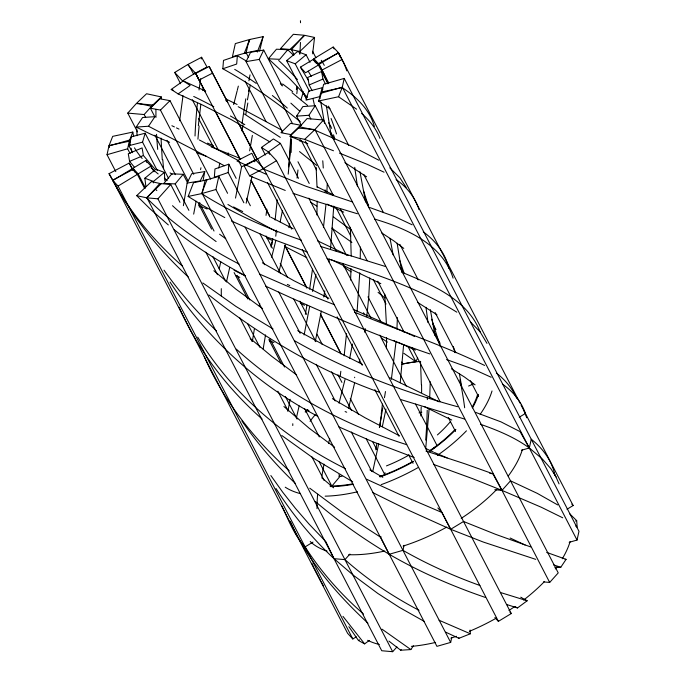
<?xml version="1.0" encoding="UTF-8"?>
<svg xmlns="http://www.w3.org/2000/svg" width="686" height="686" viewBox="0 0 686 686"><rect width="100%" height="100%" fill="white"/><g stroke="black" fill="none" stroke-linecap="round" stroke-linejoin="round"><path stroke-width="1.03" d="M351.198 256.058L350.4 227.272M386.578 337.666L386.441 348.754M317.172 201.195L316.915 214.992M360.424 247.097L360.227 258.519M290.975 134.619L280.951 132.707L290.547 123.3L300.571 125.212L290.975 134.619L290.024 154.993L288.206 174.141M397.391 317.592L396.937 328.988M430.259 381.759L429.702 397.863M351.026 268.56L350.606 280.051M369.78 277.967L368.708 297.51L366.761 316.683M421.204 407.004L420.852 415.999M333.773 206.134L330.532 248.752M161.201 98.707L161.279 96.923L146.564 93.75L136.754 103.106L151.46 106.287L161.279 96.923M300.099 141.479L300.185 139.438M359.738 272.839L357.089 311.796M327.256 184.028L326.836 192.397M403.574 345.204L400.221 382.745M429.093 409.293L425.706 448.644M299.722 53.156L299.833 51.493L314.557 37.447L304.755 35.338L290.032 49.375L299.833 51.493M228.198 172.529L228.824 164.194L214.958 168.953L214.341 177.288L228.198 172.529L243.864 202.756M314.557 37.447L312.645 53.825M379.924 476.487L384.872 474.789L385.026 472.705M396.088 341.268L391.372 379.298M300.382 121.876C276.347 101.682 250.261 83.975 222.821 68.763L223.507 60.402L237.365 55.686L246.9 61.354M237.365 55.686L236.679 64.038L222.821 68.763M325.919 204.908L323.449 227.581M277.247 199.875L275.112 220.052M346.516 333.756L344.14 355.82M198.357 125.538L200.844 104.238M228.026 154.727L228.215 152.927M199.266 207.121L199.772 202.567M297.973 169.974L297.064 178.086M296.361 89.686L296.704 86.728M382.436 404.14L381.227 413.958M179.663 120.702L183.016 95.68M269.735 341.088L269.984 339.09M328.971 261.949L329.349 258.922M312.49 269.186L309.652 289.218M272.788 238.668L271.973 244.722M266.022 215.387L266.88 209.213M183.385 205.671L187.124 183.093L191.686 173.738L204.788 171.569L203.142 180.135M252.388 341.268L254.429 328.611M365.158 328.525L364.618 332.135M202.824 90.621L203.313 87.508M263.158 348.977L265.533 334.922M324.77 290.89L323.766 297.047M321.897 475.938L323.989 464.113M241.995 131.026L243.033 124.775M376.871 443.533L375.791 449.81M287.871 411.394L290.178 399.286M254.746 161.793L255.072 159.958L251.831 153.261L238.342 160.147L241.583 166.835L235.512 198.091M306.985 305.167L305.33 314.334M321.365 311.05L315.26 341.619M352.467 344.055L349.68 358.555M193.666 214.118L196.119 201.264M247.44 99.899L250.253 85.167M315.894 274.331L312.602 291.473M485.371 597.446C452.083 586.058 419.661 571.952 389.202 554.279L380.704 537.275L380.867 536.435M309.669 306.35L304.121 334.957M201.281 58.97L201.624 57.247L188.221 64.295L193.598 74.071L207.001 67.022L201.624 57.247M251.976 176.439L246.154 203.219M282.503 210.422L280.154 221.801M289.646 223.79L288.866 227.658M385.952 409.088L382.308 426.803M359.147 362.285L359.781 359.147M218.791 167.993L219.777 163.182M226.466 281.997L229.647 267.754M219.228 268.869L220.755 261.709M378.698 443.833L372.704 471.659M115.797 171.611L107.025 154.702L108.963 145.946L129.568 140.03L130.537 141.899M130.066 153.484L127.63 148.785L129.568 140.03M451.782 637.354L450.668 642.405L436.931 646.349L202.173 193.461L205.08 180.332L218.817 176.388L227.581 193.298M450.668 642.405L215.91 189.516L218.817 176.388M246.171 52.779L249.069 39.651L235.332 43.595L232.425 56.724L246.171 52.779L248.589 57.453M342.28 87.165L344.218 78.41L323.612 84.327L321.674 93.082L342.28 87.165L577.037 540.053L569.191 542.309M296.618 416.856L299.139 405.94M315.217 501.423C338.284 521.137 363.108 538.793 389.202 554.279L402.939 550.335L404.063 545.284M521.463 450.239L529.318 447.984L531.247 439.237C542.798 448.352 552.187 460.958 554.965 475.638M577.037 540.053L578.975 531.298L344.218 78.41M285.196 244.851L278.945 272.008M249.078 42.232L249.713 39.488L263.115 36.641L259.565 51.03M354.645 382.857L348.514 408.213M257.327 52.067L263.115 36.641M259.171 305.93L259.728 303.564M344.998 379.581L339.038 403.205M328.5 443.533L329.717 438.586M275.892 240.289L271.639 257.216M237.082 91.067L233.652 104.589M237.287 90.235L238.334 86.11M248.546 91.349L249.121 89.343M132.347 152.292L128.917 145.681L131.506 136.746L145.14 133.23L168.636 178.566M157.24 170.488L142.551 142.156L145.14 133.23M319.616 96.666L322.274 87.722L308.657 91.204L305.999 100.147L319.616 96.666L320.079 98.69M303.341 92.061L300.905 99.787M109.511 147.404L109.091 145.518L112.693 136.351L132.792 132.081L133.65 136.514M132.792 132.081L129.191 141.247L109.091 145.518M188.127 196.47L193.521 182.716L206.923 179.869L201.53 193.624L188.127 196.47L204.231 206.289L224.794 217.599M249.713 39.488L244.319 53.242L257.722 50.395M329.992 108.791L318.458 101.031L322.051 91.864L342.151 87.594C356.377 96.88 369.728 109.597 374.359 126.464M318.458 101.031L338.558 96.752L342.151 87.594M282.786 132.467L246.068 61.629L250.57 52.29L263.69 50.069L282.298 85.964M292.485 123.643L259.188 59.416L263.69 50.069M417.663 357.929L415.862 361.668L402.742 363.88L401.764 361.994M204.788 171.569L200.226 180.915L187.124 183.093M554.931 567.665L560.796 567.253L566.079 559.347L546.691 552.402M388.936 641.101L400.693 650.234L401.19 649.479M301.446 125.598L296.549 116.148L302.878 106.587L315.226 105.721L323.055 120.839M296.549 116.148L308.906 115.282L315.226 105.721M136.205 127.073L142.585 117.503L154.899 116.689L148.519 126.25L136.205 127.073L150.749 134.207L169.614 142.336M400.693 650.234L410.863 649.573L413.409 645.792M183.188 174.321L171.86 173.815L163.851 183.402L175.17 183.908L183.188 174.321L187.595 182.819M307.319 97.266L288.686 77.638L268.398 58.782L276.467 49.203L287.751 49.752L293.797 55.446M287.751 49.752L279.682 59.33L268.398 58.782M127.768 113.104L136.317 103.56L152.712 105.001L144.163 114.545L127.768 113.104L137.509 131.901M396.945 646.924L392.666 651.7L381.742 650.74L146.984 197.851L159.804 183.522L170.728 184.483L179.989 202.336M146.984 197.851L157.917 198.811L170.728 184.483M291.439 49.589L304.258 35.26L293.334 34.3L280.514 48.629L291.439 49.589L293.857 54.254M323.475 120.007L307.079 118.567L298.539 128.111L314.925 129.551L323.475 120.007L558.233 572.896L549.683 582.44L543.535 581.9M276.029 488.543C292.279 514.251 311.796 537.91 334.013 558.67L344.947 559.63L349.929 554.065M494.786 489.744L501.963 490.379L510.504 480.826L537.258 493.354L557.718 504.93M154.787 116.714L150.38 108.217L159.924 98.801L169.991 100.662L210.628 179.063M150.38 108.217L160.447 110.077L169.991 100.662M136.686 195.664L151.409 181.619L161.21 183.737L146.495 197.774L136.686 195.664L150.32 209.084L168.327 224.939M307.757 143.743L289.972 136.188L299.782 126.824L314.497 130.006L353.024 146.77L378.826 160.215M289.972 136.188L304.678 139.361L314.497 130.006M306.196 98.415L286.611 60.634L297.492 51.579L306.093 54.769L310.012 62.323M286.611 60.634L295.212 63.815L306.093 54.769M145.878 186.592L144.892 178.214L155.808 169.176L164.366 172.409L164.837 180.735M153.493 182.888L153.441 181.447L164.366 172.409M348.882 626.687L358.469 640.51L359.395 639.815M506.928 604.598L517.493 607.95L527.157 600.773L523.058 598.492M358.469 640.51L364.635 643.88L369.265 640.458M265.362 155.01L261.443 147.456L273.44 138.949L280.411 143.391L298.521 178.334M261.443 147.456L268.415 151.898L280.411 143.391M429.367 451.114L437.085 445.643L415.545 404.08M269.924 141.865L231.405 119.698L202.747 105.129L178.128 93.913L171.217 89.429L183.248 80.939L205.697 91.101M178.128 93.913L190.159 85.424L183.248 80.939M180.581 83.718L174.733 72.442L187.604 64.647L195.39 73.059L240.16 159.401M195.39 73.059L182.519 80.854L174.733 72.442M356.326 636.831L352.81 638.958L347.622 633.35L112.864 180.461L132.166 168.773L137.354 174.381L144.66 188.479M134.928 172.066L132.973 168.284L145.835 160.498L151.023 166.106L153.964 171.774M316.323 63.429L313.888 58.73L333.19 47.042L338.378 52.651L443.096 254.678M112.864 180.461L118.061 186.069L137.354 174.381M132.973 168.284L138.16 173.892L151.023 166.106M313.888 58.73L319.076 64.338L338.378 52.651M268.723 152.258L255.861 160.052L263.647 168.456L498.396 621.353L511.267 613.558L276.509 160.67L268.723 152.258L269.692 154.136M263.647 168.456L276.509 160.67M281.826 505.908C288.583 520.022 294.217 535.38 305.09 546.888L312.988 542.112M519.268 417.191L525.407 413.469C521.309 401.516 512.879 391.372 502.572 384.194M372.541 492.471L407.535 509.801L450.676 529.283L463.539 521.489L495.481 534.291L530.69 546.931M566.996 509.261L573.136 505.539L521.026 405.014M308.554 80.631L300.399 67.151L313.288 59.382L318.415 65.033L328.294 83.289M318.415 65.033L305.527 72.793L300.399 67.151M109.074 173.661L129.174 163.088L132.758 169.596L112.658 180.169L109.074 173.661L120.702 194.43L133.135 213.672M346.85 70.881L343.969 63.181L338.584 52.942L318.484 63.515L323.826 73.573L327.771 83.023M322.068 70.023L342.168 59.45M263.021 168.816L257.644 159.041L244.242 166.089L249.618 175.865L263.021 168.816L305.587 186.112L352.433 201.933M209.204 66.491L212.514 73.145L199.034 80.065L195.733 73.402L209.204 66.491L227.803 102.386M241.583 166.835L255.072 159.958M327.959 83.778L321.588 71.498L307.782 77.398L309.146 84.97L312.079 90.638M309.146 84.97L322.952 79.079L321.588 71.498M468.581 386.046L473.177 384.083M143.391 155.516L142.096 147.91L128.282 153.767L129.577 161.373L143.391 155.516L154.616 168.765M445.703 632.166L458.9 638.314L470.347 633.787L470.082 630.04M575.58 521.068L576.677 520.64L577.183 527.148L575.743 526.051M107.025 154.702L127.63 148.785M202.173 193.461L215.91 189.516M128.917 145.681L142.551 142.156M246.068 61.629L259.188 59.416M565.11 559.407L566.079 559.347M489.77 473.374L492.831 473.752L501.963 490.379L541.288 507.246L562.709 517.793M307.054 410.468L309.069 410.845M357.397 213.758L320.019 202.456L293.033 193.315M527.157 600.773L500.574 592.541M457.493 406.687C400.744 391.234 345.633 369.934 294.508 340.719M535.74 559.356L483.27 542.043L450.676 529.283L449.261 527.748M464.542 419.026L400.71 399.535M320.911 246.531L385.592 266.545M553.653 564.93L560.796 567.253M425.972 451.054L464.851 463.779L492.831 473.752M374.487 219.04C405.889 228.301 442.444 243.993 453.086 278.13M327.05 258.622C371.718 272.642 416.916 287.074 456.833 312.181M368.811 207.198L394.947 216.656L412.149 224.802M475.449 412.32L500.96 421.864L520.048 431.605L529.318 447.984L542.24 458.883L550.832 468.649L555.832 476.556L559.064 483.896M429.813 353.925C373.75 334.862 319.342 311.092 265.688 286.156M446.543 359.55L473.477 369.248L491.185 377.257M406.712 444.674C344.089 424.908 284.99 393.481 236.327 349.157M301.386 240.134C266.528 228.369 232.708 213.226 201.53 193.624M307.217 251.976L267.454 237.219L231.456 220.978M480.423 424.248C497.522 430.268 514.594 437.222 529.318 447.984M433.501 464.405L472.963 478.777L501.963 490.379M379.247 392.221C317.344 370.131 260.174 335.694 208.844 294.963M414.19 457.493L373.373 441.99L338.944 426.924M479.926 585.501C453.352 575.94 427.472 564.364 402.939 550.335M196.599 152.695L206.186 156.237M401.507 272.11C431.768 284.69 467.415 299.173 480.123 331.878M334.434 304.678L291.13 287.828L259.642 274.117M354.533 312.216C397.846 330.043 442.461 344.998 484.608 365.449M144.892 178.214L153.441 181.447M285.256 190.451L249.618 175.865M211.237 146.924L213.783 147.919M214.641 148.253L240.846 158.723M333.507 150.774L304.678 139.361M339.476 153.124L367.293 164.348L384.04 172.195M273.963 342.503L269.478 340.719M470.347 633.787L439.066 620.247M204.342 207.849L207.146 209.007M203.425 207.464L198.863 205.56M450.676 529.283L441.827 512.433L400.032 494.546L366.53 479.214M434.461 452.52L447.126 457.905M235.915 275.729L239.791 277.384M171.217 89.429L173.601 90.449M393.833 340.453L394.784 340.865M353.17 309.352L411.463 335.025M397.623 342.108L415.347 350.134M266.554 237.819L272.453 240.58M433.492 452.108L426.1 448.644M510.144 538.021L525.099 545.001M348.351 255.484L317.515 240.803M327.05 204.136L343.712 212.163M328.911 298.29L293.908 280.72L262.378 262.807M424.342 406.627L451.74 420.021M225.72 100.576L227.486 101.434M380.841 283.661L331.038 259.548M389.897 377.772L435.876 400.221M245.408 275.866L234.072 270.293M317.309 186.918L333.722 195.047M284.51 246.325L306.762 257.619M362.577 364.455L324.289 345.178L297.707 330.592M412.269 335.411L414.644 336.586M436.69 400.624L439.134 401.842M399.389 435.764L365.098 417.783L332.41 398.617M238.188 106.707L281.577 129.997M293.205 228.807L271.013 217.282M239.062 264.033C205.191 246.651 173.395 224.819 146.495 197.774M300.365 303.135L304.533 305.287M224.331 165.72L148.519 126.25M345.53 468.735C285.796 438.911 232.417 394.699 197.731 337.16M199.326 139.961L238.496 160.618M517.493 607.95L515.1 606.681M419.026 610.326C392.486 596.374 367.344 579.601 344.947 559.63M424.18 621.362L399.432 607.402L377.857 593.476L353.239 575.168L334.013 558.67L325.841 541.631L309.129 524.155L295.503 508.446L282.726 492.231L270.859 475.552M245.168 275.661C220.309 262.412 196.325 247.38 174.295 229.784M317.781 416.308C258.168 385.155 206.855 338.361 170.051 282.1M352.698 481.846L313.751 458.428L281.826 435.516M520.717 597.189L521.309 597.515M521.892 597.84L522.475 598.166M382.822 477.319L369.883 469.859M273.002 328.894L235.915 306.41L202.833 282.949M417.465 302.294L436.939 314.754M344.878 162.591L366.624 176.834M451.474 368.845L464.379 376.966L475.106 384.829M244.345 113.979L280.274 137.389M380.704 537.275L343.06 512.896L309.755 488.183M338.558 96.752L356.617 109.203M310.689 202.293L316.855 206.143M381.639 232.863L393.815 240.889L403.771 248.409M410.863 649.573L382.008 629.173M381.373 338.121L387.393 342.117M343.746 266.794L351.103 271.888M333.43 216.939L351.163 229.896M332.05 228.292L351.901 242.458M262.601 308.597L235.847 289.106L213.861 270.756M170.085 172.872L172.186 174.321M403.9 353.341L415.862 361.668L408.033 346.55M334.631 447.246L309.026 428.124L283.935 406.524M296.635 374.933L271.75 356.351L250.236 338.507M225.703 238.668L219.589 234.226M396.088 179.526C405.692 186.215 413.692 195.476 417.851 206.495M280.334 83.803L282.023 85.047M423.253 231.834C435.456 240.675 445.514 253.331 448.79 268.277M299.533 151.597L316.726 165.429M496.347 373.09C504.382 379.126 511.087 386.955 515.555 395.976M292.056 92.687L307.568 105.412M378.072 292.347L384.889 297.99M333.619 487.797L321.708 477.73M389.828 167.856L399.844 177.725L406.181 187.424M167.178 180.59L164.348 178.146M470.519 321.991L480.003 331.698L486.966 343.377M569.594 513.685L576.677 520.64M363.52 614.056C341.096 594.479 321.117 572.004 305.09 546.888M290.864 103.157L299.851 111.269M182.493 266.168C154.607 241.704 130.417 212.806 112.658 180.169M262.061 419.009C227.015 388.079 197.92 350.109 179.097 307.208M289.218 470.793C253.64 438.98 223.404 400.47 204.231 356.574M361.633 113.413C369.428 120.316 376.271 128.616 379.993 138.435M367.945 623.197C336.697 594.016 307.585 560.805 290.324 521.3M188.256 276.955C167.941 258.108 149.479 237.227 133.676 214.452M295.272 483.373C275.48 464.413 257.447 443.593 241.935 420.981M216.519 331.021C197.216 312.387 179.432 292.133 164.023 270.147M571.832 504.141L573.136 505.539M509.852 612.032L511.267 613.558M494.863 617.529L498.396 621.353M441.827 512.433L437.865 507.992M134.473 167.264L129.577 161.373M364.635 643.88L342.974 616.38M329.606 124.818L330.815 126.456M313.288 59.382L314.9 61.997M516.189 397.28L516.772 398.283M321.117 581.599L323.612 586.076M523.727 410.4L524.284 411.42M524.85 412.449L526.685 417.757M320.636 580.69L314.068 567.931M132.527 169.451L129.174 163.088M132.166 168.773L133.135 170.643M443.585 255.612L520.048 403.136M333.19 47.042L334.159 48.92M553.876 472.808L556.012 476.916M312.542 51.236L315.946 57.813M319.076 64.338L328.74 83.023M322.952 79.079L325.396 83.795M328.44 106.159L348.711 145.381M363.683 174.33L383.474 212.626M399.895 244.379L418.237 279.862M435.138 312.55L455.898 352.715M470.382 380.73L478.588 396.611M328.723 122.751L331.664 128.419M432.523 322.995L435.953 329.606M295.212 63.815L309.412 91.212M330.463 131.823L334.382 139.387M364.738 197.945L368.656 205.5M400.967 267.84L403.908 273.508M433.775 331.124L440.138 343.403M302.92 91.847L306.814 99.367M308.906 115.282L310.861 119.064M314.925 129.551L549.683 582.44M305.296 141.179L333.319 195.33M340.565 209.324L367.13 260.671M377.763 281.209L404.328 332.556M412.063 347.485L440.078 401.636M448.292 417.5L455.538 431.503M301.3 140.639L316.478 169.922M336.552 208.647L350.752 236.044M373.27 279.494L385.995 304.052M297.964 161.75L309.232 183.471M332.238 227.872L346.439 255.261M367.979 296.824L380.713 321.374M308.803 198.168L336.226 251.067M342.588 263.347L370.989 318.132M379.795 335.128L406.241 386.132M245.091 81.154L266.039 121.559M363.529 312.747L364.506 314.634M268.415 151.898L269.392 153.784M239.071 124.106L257.181 159.058M212.514 73.145L257.061 159.101M267.463 182.442L291.644 229.098M302.286 249.627L327.917 299.087M337.1 316.812L362.251 365.338M374.822 389.597L399.003 436.253M408.676 454.921L413.032 463.316M195.733 73.402L205.526 92.293M215.31 111.183L240.28 159.358M251.548 181.078L264.273 205.637M264.762 206.58L269.658 216.03M285.325 246.257L306.874 287.811M320.576 314.265L322.54 318.038M323.029 318.981L332.821 337.872M333.31 338.815L340.65 352.99M250.939 180.186L270.027 217.016M284.716 245.356L306.779 287.923M320.345 314.077L341.019 353.976M228.824 164.194L236.164 178.369M246.445 198.203L250.364 205.757M266.031 235.984L272.393 248.263M280.231 263.373L287.571 277.538M299.816 301.154L306.668 314.377M316.949 334.211L322.334 344.604M338.001 374.83L341.92 382.385M350.246 398.446L358.564 414.498M372.764 441.895L376.683 449.45M192.26 99.642L218.568 150.388M260.02 233.926L280.591 273.603M293.805 299.105L315.834 341.602M331.51 371.829L351.584 410.554M366.264 438.894L384.872 474.789M198.597 118.481L213.698 147.61M245.116 227.126L264.599 264.71M278.722 291.962L300.151 333.31M316.229 364.317L335.222 400.958M351.292 431.974L371.752 471.436M160.447 110.077L193.744 174.313M167.024 140.33L188.075 180.95M200.809 205.508L214.032 231.01M237.039 275.403L249.773 299.962M270.824 340.573L284.536 367.019M198.365 203.596L211.588 229.107M234.106 272.556L247.818 299.002M268.869 339.613L281.106 363.228M304.61 408.564L319.299 436.905M338.884 474.686L339.862 476.573L331.844 486.16L319.119 461.601M144.163 114.545L145.629 117.366M154.882 135.219L175.333 174.681M175.17 183.908L188.882 210.353M212.874 256.633L225.6 281.191M247.629 323.698L259.874 347.313M285.333 396.431L297.081 419.095M205.8 252.139L217.488 274.692M239.894 317.918L252.071 341.405M277.881 391.209L287.623 409.996M311.984 456.979L324.161 480.474M145.835 160.498L146.813 162.385M157.917 198.811L392.666 651.7M138.16 173.892L145.501 188.058M118.061 186.069L352.81 638.958M311.864 563.309L313.631 567.013M338.584 52.942L340.222 56.878M418.143 207.258L418.426 208.03M399.715 260.406L404.2 273.457M431.717 319.23L440.361 346.653M418.7 208.818L418.966 209.607M363.606 190.888L368.468 206.289M333.525 134.868L334.751 138.735M453.403 346.619L454.895 352.613M322.274 87.722L322.763 89.712M359.944 171.774L365.595 201.95M320.748 101.734L324.521 123.291M430.354 309.66L434.898 335.325M390.034 238.376L393.121 254.806M397.151 243.281L401.567 270.893M326.373 105.816L331.201 135.674M459.388 373.638L461.712 386.964M354.722 167.307L357.406 186.172M425.98 307.277L427.995 322.523M458.84 637.697L458.9 638.314M384.752 294.183L386.415 324.152M162.256 159.727L161.03 138.118M325.061 189.859L325.198 191.874M316.117 167.324L317.043 187.287M420.527 362.302L421.375 384.76M137.02 135.742L136.78 129.002M570.1 541.606A122.099 59.939 -27.4 0 1 562.288 558.756M557.118 566.542A122.099 59.939 -27.4 0 1 555.343 568.926M544.538 581.445A122.099 59.939 -27.4 0 1 523.658 600.01M514.723 606.553A122.099 59.939 -27.4 0 1 508.935 610.446M496.235 618.172A122.099 59.939 -27.4 0 1 469.344 631.343M456.447 636.282A122.099 59.939 -27.4 0 1 450.848 638.152M435.584 642.405A122.099 59.939 -27.4 0 1 411.368 646.366M379.341 644.488A122.099 59.939 -27.4 0 1 367.679 640.312M522.38 449.536A122.099 59.939 -27.4 0 1 508.223 476.067M496.81 489.375A122.099 59.939 -27.4 0 1 461.206 518.376M446.766 527.08A122.099 59.939 -27.4 0 1 403.128 546.09M384.812 551.03A122.099 59.939 -27.4 0 1 348.737 554.691M327.042 551.115A122.099 59.939 -27.4 0 1 310.226 541.52M321.262 60.299A332.616 135.253 -52.4 0 1 324.281 65.359M236.97 161.004A332.616 26.582 22.4 0 1 266.665 174.51M277.53 232.022A332.616 98.621 35.7 0 1 227.924 204.488M216.124 241.549A332.616 220.24 45.1 0 1 172.512 205.697M156.854 190.614A332.616 220.24 45.1 0 1 155.525 189.267M132.184 152.712A332.616 332.033 -79.1 0 1 131.103 148.287M130.271 144.746A332.616 332.033 -79.1 0 1 129.491 141.187M157.711 149.385A332.616 292.262 75.2 0 1 156.537 134.285M155.954 117.383A332.616 292.262 75.2 0 1 155.945 109.374M163.585 168.713A406.644 338.404 77.6 0 1 162.788 159.718M195.021 135.982A332.616 197.002 81.8 0 1 197.422 103.32M199.043 89.96A332.616 197.002 81.8 0 1 200.706 78.779M197.937 139.172A406.644 212.463 84.5 0 1 199.12 125.992M242.081 123.609A332.616 71.798 -88.1 0 1 245.802 98.818M248.915 80.785A332.616 71.798 -88.1 0 1 250.013 74.877M245.777 114.476A406.661 58.113 -84.9 0 1 247.835 103.003M300.434 20.734A332.616 49.821 -73.7 0 1 300.528 22.741M300.459 42.446A332.616 49.821 -73.7 0 1 299.799 54.297M297.518 87.688A406.644 83.229 -69.4 0 1 296.789 93.69M492.016 390.969A122.099 59.939 -27.4 0 1 480.174 414.318M466.454 430.808A122.099 59.939 -27.4 0 1 437.471 455.341M418.151 467.535A122.099 59.939 -27.4 0 1 381.167 484.65M357.5 491.768A122.099 59.939 -27.4 0 1 325.155 496.167M300.322 493.611A122.099 59.939 -27.4 0 1 285.23 487.189M478.408 394.424A106.956 52.505 -27.4 0 1 472.474 407.904M455.881 429.462A106.956 52.505 -27.4 0 1 430.191 451.114M413.452 461.635A106.956 52.505 -27.4 0 1 380.001 476.959M353.496 484.23A106.956 52.505 -27.4 0 1 330.523 486.597M305.176 411.952A106.956 52.505 -27.4 0 1 307.277 409.662M346.696 412.209A278.91 43.733 16 0 1 345.109 411.566M459.886 379.915A278.91 235.555 79.3 0 1 464.662 407.75M427.344 397.829A278.91 142.705 86 0 1 427.335 399.612M427.207 410.237A278.91 142.705 86 0 1 425.689 440.078M385.463 391.535A278.91 28.392 -82.3 0 1 384.469 397.666M382.737 408.084A278.91 28.392 -82.3 0 1 379.375 427.575M317.018 508.643A278.91 71.095 -64.3 0 1 317.618 494.246M354.628 377.694A292.099 5.908 -84 0 1 354.671 377.197M290.538 139.352A369.968 247.689 83.7 0 1 288.669 166.852M291.507 139.232A292.347 90.629 87.5 0 1 291.121 152.481M276.441 230.23A298.504 30.638 -86.1 0 1 275.746 236.198M271.742 241.961A365.329 36.255 -85.7 0 1 271.039 247.011M249.661 150.851A292.313 32.525 -77.5 0 1 252.371 135.408M221.329 295.906A306.162 90.175 -66.4 0 1 221.295 288.66M200.552 169.622A292.313 120.993 -54.9 0 1 200.947 167.77M287.297 284.39A325.087 70.169 35 0 1 289.758 285.556M158.183 173.97A292.313 105.67 6.1 0 1 151.057 167.761M142.156 158.483A292.313 105.67 6.1 0 1 134.473 147.85M242.698 211.571A306.162 59.519 18.2 0 1 233.566 206.94M171.894 125.727A292.313 6.731 26.6 0 1 174.407 126.919M176.482 127.905A292.313 6.731 26.6 0 1 178.977 129.097M207.532 143.082A306.162 62.941 34.5 0 1 213.415 145.792M193.726 96.452A292.313 117.135 40.2 0 1 213.809 106.699M230.376 115.985A292.313 117.135 40.2 0 1 244.799 124.663M226.183 99.118A295.752 66.945 31 0 1 237.09 104.469M234.715 69.363A292.313 226.603 50 0 1 256.178 83.375M272.359 95.517A292.313 226.603 50 0 1 287.297 108.054M421.564 384.786A382.351 268.037 78.4 0 1 421.616 392.564M282.623 83.975A295.752 184.663 41.1 0 1 292.725 91.667M278.653 60.471A292.313 286.92 56.3 0 1 297.432 79.559M381.433 414.275A382.351 117.152 88.5 0 1 379.675 427.061M308.185 71.147A292.313 278.928 69.6 0 1 311.221 76.36M331.089 118.481A292.313 278.928 69.6 0 1 336.509 133.924M340.831 371.289A315.671 29.481 -85.9 0 1 340.247 375.842M312.919 98.45A292.313 205.174 77.1 0 1 314.522 105.481M322.754 160.798A292.313 205.174 77.1 0 1 323.269 168.027M292.776 425.526A325.087 98.904 -65.9 0 1 292.793 423.751M419.043 412.921A90.861 44.607 -27.4 0 1 421.83 412.166M477.559 394.639A106.004 52.042 -27.4 0 1 472.157 407.141M455.23 429.367A106.004 52.042 -27.4 0 1 429.239 451.191M413.178 461.258A106.004 52.042 -27.4 0 1 380.018 476.444M352.681 483.853A106.004 52.042 -27.4 0 1 329.923 485.997M305.862 412.012A106.004 52.042 -27.4 0 1 307.937 409.748M450.608 421.384A90.861 44.607 -27.4 0 1 437.411 434.933M409.062 455.024A90.861 44.607 -27.4 0 1 386.475 465.897M342.005 476.307A90.861 44.607 -27.4 0 1 338.833 476.393M310.055 421.307A90.861 44.607 -27.4 0 1 315.217 414.764M401.602 364.317A90.861 44.607 -27.4 0 1 420.698 361.419"/></g></svg>
